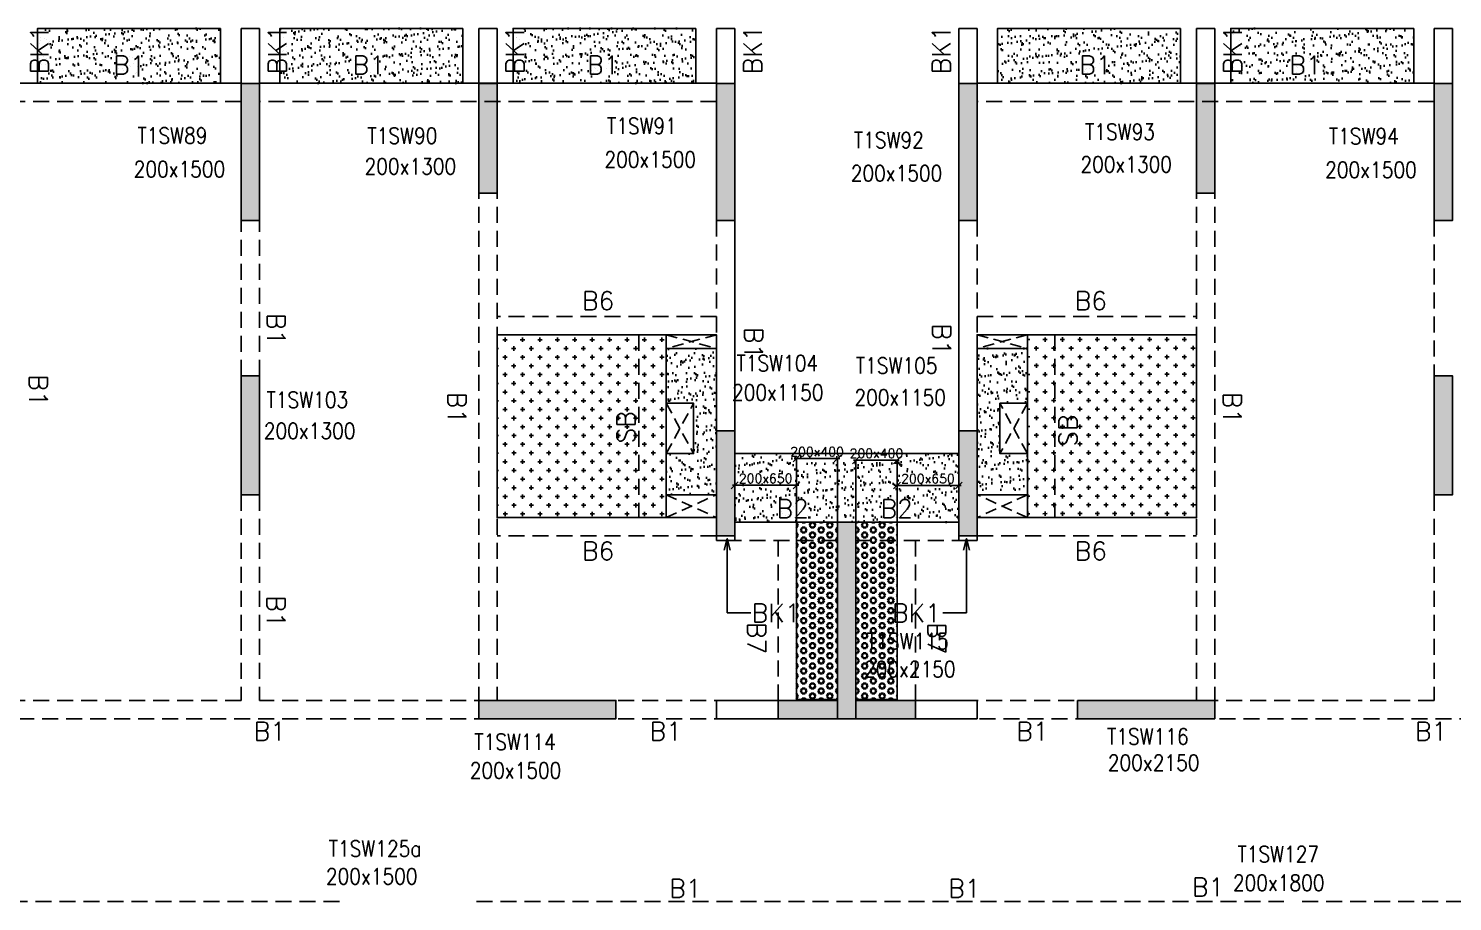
# Model space of a CAD drawing. Header units: millimetres. Extents: x 1078357 to 2594950, y -5122486 to -4636555.
# Drawn here: x 1997826 to 2013401, y -4662154 to -4652604 of the extents above; entities that cross this region are included whole.
import ezdxf

# ---------------------------------------------------------------- set-up
doc = ezdxf.new("R2010")
doc.units = ezdxf.units.MM
doc.header["$PDMODE"] = 35
for name, pattern in [('CONTINOUS', [0]), ('HIDDEN', [0.375, 0.25, -0.125]), ('New Retail block$0$CONTINOUS', [0])]:
    doc.linetypes.add(name, pattern=pattern)
doc.layers.get('0').update_dxf_attribs({"lineweight": 0})
doc.layers.get('Defpoints').update_dxf_attribs({"lineweight": 0})
for name, color, linetype, lineweight in [('A-_ANOTDIMA_D-', 6, 'Continuous', 13), ('COL. NO.', 30, 'Continuous', 25), ('COL. SIZE', 7, 'Continuous', 25), ('DIM', 9, 'Continuous', 25), ('HATCH', 8, 'Continuous', 30)]:
    doc.layers.add(name, color=color, linetype=linetype, lineweight=lineweight)
for name, color, linetype in [('B-200x325', 201, 'HIDDEN'), ('DROP SLAB', 8, 'Continuous'), ('NON STR. RCC WALL', 6, 'Continuous'), ('S-BEAM', 3, 'HIDDEN'), ('S-BEAM NO.', 6, 'Continuous'), ('S-COLUMN', 1, 'Continuous'), ('S-CUTOUT', 8, 'HIDDEN'), ('S-SLAB-PROJECTION', 54, 'New Retail block$0$CONTINOUS'), ('SLAB FOLD', 8, 'Continuous')]:
    doc.layers.add(name, color=color, linetype=linetype)
doc.styles.add('Roman', font='romans')
doc.styles.add('ROMANS', font='romans.shx', dxfattribs={"width": 0.85})
doc.dimstyles.new('HARESH', dxfattribs={"dimtxt": 150, "dimasz": 75, "dimexe": 0, "dimexo": 0, "dimgap": 25, "dimtad": 1, "dimdec": 0, "dimdsep": 46, "dimtxsty": 'Roman', "dimblk": 'OBLIQUE', "dimcen": 225, "dimdle": 25, "dimclrd": 2, "dimclre": 2, "dimclrt": 7, "dimadec": 8, "dimazin": 1, "dimtfac": 1, "dimtdec": 0, "dimtmove": 0, "dimatfit": 0, "dimfxl": 1, "dimlwd": -1, "dimlwe": -1, "dimarcsym": 0})
pattern_1 = [(37.4701541, (-976532.12, 9334366.43), (-4.7236114, 146.8264517), [0, -115.824, 0, -129.54, 0, -123.825]), (7.4701541, (-976532.12, 9334366.43), (134.9689868, 214.9772528), [0, -62.484, 0, -104.394, 0, -40.005]), (327.4701541, (-976625.84, 9334366.48), (237.2979035, 0.3075449), [0, -38.1, 0, -137.16, 0, -179.07]), (317.4701541, (-976625.84, 9334366.48), (229.1017424, 66.759465), [0, -19.05, 0, -89.916, 0, -102.87])]
pattern_2 = [(180.03079016, (-2432315.24, 14068521.8), (-95.1987999, -95.3011726), [47.625, -142.875]), (270.03079016, (-2432339.07, 14068545.6), (95.3011726, -95.1987999), [47.625, -142.875])]
pattern_3 = [(180, (1932026.365, -4471198.795), (-7e-15, -54.992613), [31.75, -63.5]), (300, (1932026.365, -4471198.795), (47.625, 27.496307), [31.75, -63.5]), (240, (1931994.615, -4471198.795), (47.625, -27.496307), [31.75, -63.5])]

# ---------------------------------------------------------------- blocks, each defined once
blk = doc.blocks.new('_Oblique')
at = {"color": 0, "linetype": 'ByBlock', "lineweight": -2}
blk.add_line((-0.5, -0.5), (0.5, 0.5), dxfattribs=at)
blk = doc.blocks.new('*D1379')
at = {"layer": 'Defpoints', "color": 0, "ltscale": 700, "transparency": 16777216}
for p in [(2006226, -4657308), (2006226, -4658003, 0), (2006676, -4658003, 0)]:
    blk.add_point(p, dxfattribs=at)
at = {"layer": 'DIM', "color": 2, "ltscale": 700, "transparency": 16777216}
for p, q in [((2006701, -4657308), (2006201, -4657308)), ((2006226, -4658003), (2006226, -4657308)), ((2006676, -4658003), (2006676, -4657308))]:
    blk.add_line(p, q, dxfattribs=at)
at = {"layer": 'DIM', "color": 2, "ltscale": 700, "transparency": 16777216, "xscale": 75, "yscale": 75, "zscale": 75, "rotation": 180}
blk.add_blockref('_Oblique', (2006226, -4657308), dxfattribs=at)
at = {"layer": 'DIM', "color": 2, "ltscale": 700, "transparency": 16777216, "xscale": 75, "yscale": 75, "zscale": 75}
blk.add_blockref('_Oblique', (2006676, -4657308), dxfattribs=at)
at = {"layer": 'DIM', "color": 7, "ltscale": 700, "transparency": 16777216, "insert": (2006451, -4657233), "char_height": 150, "attachment_point": 5, "style": 'Roman'}
blk.add_mtext('{\\H0.666667x;200x400}', dxfattribs=at)
blk = doc.blocks.new('*D1380')
at = {"layer": 'Defpoints', "color": 0, "ltscale": 700, "transparency": 16777216}
for p in [(2005551, -4657601), (2005551, -4658003, 0), (2006226, -4658003, 0)]:
    blk.add_point(p, dxfattribs=at)
at = {"layer": 'DIM', "color": 2, "ltscale": 700, "transparency": 16777216}
for p, q in [((2006251, -4657601), (2005526, -4657601)), ((2005551, -4658003), (2005551, -4657601)), ((2006226, -4658003), (2006226, -4657601))]:
    blk.add_line(p, q, dxfattribs=at)
at = {"layer": 'DIM', "color": 2, "ltscale": 700, "transparency": 16777216, "xscale": 75, "yscale": 75, "zscale": 75, "rotation": 180}
blk.add_blockref('_Oblique', (2005551, -4657601), dxfattribs=at)
at = {"layer": 'DIM', "color": 2, "ltscale": 700, "transparency": 16777216, "xscale": 75, "yscale": 75, "zscale": 75}
blk.add_blockref('_Oblique', (2006226, -4657601), dxfattribs=at)
at = {"layer": 'DIM', "color": 7, "ltscale": 700, "transparency": 16777216, "insert": (2005889, -4657526), "char_height": 150, "attachment_point": 5, "style": 'Roman'}
blk.add_mtext('{\\H0.666667x;200x650}', dxfattribs=at)
blk = doc.blocks.new('*D1381')
at = {"layer": 'Defpoints', "color": 0, "ltscale": 700, "transparency": 16777216}
for p in [(2007326, -4657327), (2006876, -4658003, 0), (2007326, -4658003, 0)]:
    blk.add_point(p, dxfattribs=at)
at = {"layer": 'DIM', "color": 2, "ltscale": 700, "transparency": 16777216}
for p, q in [((2006851, -4657327), (2007351, -4657327)), ((2006876, -4658003), (2006876, -4657327)), ((2007326, -4658003), (2007326, -4657327))]:
    blk.add_line(p, q, dxfattribs=at)
at = {"layer": 'DIM', "color": 2, "ltscale": 700, "transparency": 16777216, "xscale": 75, "yscale": 75, "zscale": 75, "rotation": 180}
blk.add_blockref('_Oblique', (2006876, -4657327), dxfattribs=at)
at = {"layer": 'DIM', "color": 2, "ltscale": 700, "transparency": 16777216, "xscale": 75, "yscale": 75, "zscale": 75}
blk.add_blockref('_Oblique', (2007326, -4657327), dxfattribs=at)
at = {"layer": 'DIM', "color": 7, "ltscale": 700, "transparency": 16777216, "insert": (2007101, -4657252), "char_height": 150, "attachment_point": 5, "style": 'Roman'}
blk.add_mtext('{\\H0.666667x;200x400}', dxfattribs=at)
blk = doc.blocks.new('*D1382')
at = {"layer": 'Defpoints', "color": 0, "ltscale": 700, "transparency": 16777216}
for p in [(2008001, -4657603), (2007326, -4658003, 0), (2008001, -4658003, 0)]:
    blk.add_point(p, dxfattribs=at)
at = {"layer": 'DIM', "color": 2, "ltscale": 700, "transparency": 16777216}
for p, q in [((2007301, -4657603), (2008026, -4657603)), ((2007326, -4658003), (2007326, -4657603)), ((2008001, -4658003), (2008001, -4657603))]:
    blk.add_line(p, q, dxfattribs=at)
at = {"layer": 'DIM', "color": 2, "ltscale": 700, "transparency": 16777216, "xscale": 75, "yscale": 75, "zscale": 75, "rotation": 180}
blk.add_blockref('_Oblique', (2007326, -4657603), dxfattribs=at)
at = {"layer": 'DIM', "color": 2, "ltscale": 700, "transparency": 16777216, "xscale": 75, "yscale": 75, "zscale": 75}
blk.add_blockref('_Oblique', (2008001, -4657603), dxfattribs=at)
at = {"layer": 'DIM', "color": 7, "ltscale": 700, "transparency": 16777216, "insert": (2007664, -4657528), "char_height": 150, "attachment_point": 5, "style": 'Roman'}
blk.add_mtext('{\\H0.666667x;200x650}', dxfattribs=at)
blk = doc.blocks.new('G$CD63B60BD')
at = {"layer": 'COL. NO.', "linetype": 'Continuous', "style": 'ROMANS', "width": 0.85}
for s, p in [('T1SW91', (74827, 15346, -320)), ('T1SW93', (80056, 15282, -320)), ('T1SW89', (69692, 15241, -320)), ('T1SW90', (72207, 15239, -270)), ('T1SW92', (77528, 15192, -320)), ('T1SW94', (82723, 15234, -320)), ('T1SW104', (76244, 12751, -320)), ('T1SW105', (77550, 12725, -320)), ('T1SW103', (71104, 12350, -320)), ('T1SW115', (77672, 9711, -320)), ('T1SW114', (73376, 8609, -320)), ('T1SW116', (80297, 8667, -320)), ('T1SW125a', (71784, 7441, -320)), ('T1SW127', (81723, 7381, -320))]:
    blk.add_text(s, height=175, dxfattribs=at).set_placement(p)
at = {"layer": 'COL. SIZE', "linetype": 'Continuous', "style": 'ROMANS', "width": 0.85}
for s, p in [('200x1500', (74800, 14979, -320)), ('200x1500', (69651, 14873, -320)), ('200x1300', (72177, 14904, -270)), ('200x1500', (77494, 14828, -320)), ('200x1300', (80006, 14926, -320)), ('200x1500', (82683, 14866, -320)), ('200x1150', (76195, 12430, -320)), ('200x1150', (77534, 12377, -320)), ('200x1300', (71075, 12010, -320)), ('200x2150', (77639, 9404, -320)), ('200x1500', (73327, 8296, -320)), ('200x2150', (80306, 8381, -320)), ('200x1500', (71754, 7138, -320)), ('200x1800', (81674, 7067, -320))]:
    blk.add_text(s, height=175, dxfattribs=at).set_placement(p)

msp = doc.modelspace()

# ---------------------------------------------------------------- hatches: boundary and pattern name
at = {"layer": 'DROP SLAB'}
h = msp.add_hatch(dxfattribs=at)
h.set_pattern_fill('CROSS', color=8, scale=15, angle=179.96921)
h.set_pattern_definition(pattern_2)
h.paths.add_polyline_path([(2004800.9, -4655954.1), (2002951.2, -4655954.1), (2002951.2, -4657953.9), (2004800.9, -4657953.9)])
h = msp.add_hatch(dxfattribs=at)
h.set_pattern_fill('CROSS', color=8, scale=15, angle=0.03079)
h.set_pattern_definition(pattern_2)
h.paths.add_polyline_path([(2008751.4, -4655954.1), (2010601.2, -4655954.1), (2010601.2, -4657953.8), (2008751.4, -4657953.9)])
at = {"layer": 'HATCH'}
h = msp.add_hatch(dxfattribs=at)
h.set_pattern_fill('AR-SAND', color=8, scale=3, angle=179.97015)
h.set_pattern_definition([(37.4701541, (-966032.12, 9334366.43), (-4.7236114, 146.8264517), [0, -115.824, 0, -129.54, 0, -123.825]), (7.4701541, (-966032.12, 9334366.43), (134.9689868, 214.9772528), [0, -62.484, 0, -104.394, 0, -40.005]), (327.4701541, (-966125.84, 9334366.48), (237.2979035, 0.3075449), [0, -38.1, 0, -137.16, 0, -179.07]), (317.4701541, (-966125.84, 9334366.48), (229.1017424, 66.759465), [0, -19.05, 0, -89.916, 0, -102.87])])
h.paths.add_polyline_path([(1999926.4, -4652603.8), (1997926.4, -4652603.8), (1997926.4, -4653203.8), (1999926.4, -4653203.8)])
h = msp.add_hatch(dxfattribs=at)
h.set_pattern_fill('AR-SAND', color=8, scale=3, angle=179.97015)
h.set_pattern_definition([(37.4701541, (-968682.12, 9334366.43), (-4.7236114, 146.8264517), [0, -115.824, 0, -129.54, 0, -123.825]), (7.4701541, (-968682.12, 9334366.43), (134.9689868, 214.9772528), [0, -62.484, 0, -104.394, 0, -40.005]), (327.4701541, (-968775.84, 9334366.48), (237.2979035, 0.3075449), [0, -38.1, 0, -137.16, 0, -179.07]), (317.4701541, (-968775.84, 9334366.48), (229.1017424, 66.759465), [0, -19.05, 0, -89.916, 0, -102.87])])
h.paths.add_polyline_path([(2002576.4, -4652603.8), (2000576.4, -4652603.8), (2000576.4, -4653203.8), (2002576.4, -4653203.8)])
h = msp.add_hatch(dxfattribs=at)
h.set_pattern_fill('AR-SAND', color=8, scale=3, angle=179.97015)
h.set_pattern_definition([(37.4701541, (-971232.12, 9334366.43), (-4.7236114, 146.8264517), [0, -115.824, 0, -129.54, 0, -123.825]), (7.4701541, (-971232.12, 9334366.43), (134.9689868, 214.9772528), [0, -62.484, 0, -104.394, 0, -40.005]), (327.4701541, (-971325.84, 9334366.48), (237.2979035, 0.3075449), [0, -38.1, 0, -137.16, 0, -179.07]), (317.4701541, (-971325.84, 9334366.48), (229.1017424, 66.759465), [0, -19.05, 0, -89.916, 0, -102.87])])
h.paths.add_polyline_path([(2005126.4, -4652603.8), (2003126.4, -4652603.8), (2003126.4, -4653203.8), (2005126.4, -4653203.8)])
h = msp.add_hatch(dxfattribs=at)
h.set_pattern_fill('AR-SAND', color=8, scale=3, angle=179.97015)
h.set_pattern_definition(pattern_1)
h.paths.add_polyline_path([(2010426.4, -4652603.8), (2008426.4, -4652603.8), (2008426.4, -4653203.8), (2010426.4, -4653203.8)])
h = msp.add_hatch(dxfattribs=at)
h.set_pattern_fill('AR-SAND', color=8, scale=3, angle=179.97015)
h.set_pattern_definition(pattern_1)
h.paths.add_polyline_path([(2012976.4, -4652603.8), (2010976.4, -4652603.8), (2010976.4, -4653203.8), (2012976.4, -4653203.8)])
h = msp.add_hatch(dxfattribs=at)
h.set_pattern_fill('AR-SAND', color=8, scale=3, angle=0.02985)
h.set_pattern_definition([(37.47015413, (-3026682.39, 18702404.82), (-4.72361136, 146.8264517), [0, -115.824, 0, -129.54, 0, -123.825]), (7.4701541, (-3026682.4, 18702404.82), (134.9689868, 214.9772528), [0, -62.484, 0, -104.394, 0, -40.005]), (327.4701541, (-3026776.12, 18702404.87), (237.2979035, 0.3075449), [0, -38.1, 0, -137.16, 0, -179.07]), (317.4701541, (-3026776.12, 18702404.87), (229.1017424, 66.759465), [0, -19.05, 0, -89.916, 0, -102.87])])
h.paths.add_polyline_path([(2005350.6, -4656103.8), (2004800.6, -4656103.8), (2004800.6, -4656703.8), (2005100.6, -4656703.8), (2005100.6, -4657253.8), (2004800.6, -4657253.7), (2004800.6, -4657703.8), (2005350.6, -4657703.8)])
h = msp.add_hatch(dxfattribs=at)
h.set_pattern_fill('AR-SAND', color=8, scale=3, angle=179.97015)
h.set_pattern_definition([(37.47015413, (-3026681.62, 18702404.75), (-4.72361136, 146.8264517), [0, -115.824, 0, -129.54, 0, -123.825]), (7.4701541, (-3026681.62, 18702404.75), (134.9689868, 214.9772528), [0, -62.484, 0, -104.394, 0, -40.005]), (327.4701541, (-3026775.35, 18702404.8), (237.2979035, 0.3075449), [0, -38.1, 0, -137.16, 0, -179.07]), (317.4701541, (-3026775.35, 18702404.8), (229.1017424, 66.759465), [0, -19.05, 0, -89.916, 0, -102.87])])
h.paths.add_polyline_path([(2008201.3, -4656103.9), (2008751.3, -4656103.9), (2008751.3, -4656703.9), (2008451.4, -4656703.9), (2008451.4, -4657253.9), (2008751.3, -4657253.8), (2008751.3, -4657703.9), (2008201.4, -4657703.9)])
h = msp.add_hatch(dxfattribs=at)
h.set_pattern_fill('AR-SAND', color=8, scale=3, angle=179.97015)
h.set_pattern_definition([(37.4701541, (-2068456.74, 14018335.53), (-4.72361136, 146.8264517), [0, -115.824, 0, -129.54, 0, -123.825]), (7.4701541, (-2068456.74, 14018335.53), (134.9689868, 214.9772528), [0, -62.484, 0, -104.394, 0, -40.005]), (327.4701541, (-2068550.47, 14018335.58), (237.2979035, 0.3075449), [0, -38.1, 0, -137.16, 0, -179.07]), (317.4701541, (-2068550.47, 14018335.58), (229.1017424, 66.759465), [0, -19.05, 0, -89.916, 0, -102.87])])
h.paths.add_polyline_path([(2008001.5, -4657253.8), (2005551.5, -4657253.8), (2005551.5, -4658003.8), (2008001.5, -4658003.8)])
h = msp.add_hatch(dxfattribs=at)
h.set_pattern_fill('AR-SAND', color=8, scale=3, angle=179.97015)
h.set_pattern_definition([(37.4701541, (-2068456.83, 14018335.53), (-4.72361136, 146.8264517), [0, -115.824, 0, -129.54, 0, -123.825]), (7.4701541, (-2068456.83, 14018335.53), (134.9689868, 214.9772528), [0, -62.484, 0, -104.394, 0, -40.005]), (327.4701541, (-2068550.56, 14018335.58), (237.2979035, 0.3075449), [0, -38.1, 0, -137.16, 0, -179.07]), (317.4701541, (-2068550.56, 14018335.58), (229.1017424, 66.759465), [0, -19.05, 0, -89.916, 0, -102.87])])
h.paths.add_polyline_path([(2008001.4, -4657403.8), (2005551.4, -4657403.8), (2005551.4, -4658003.8), (2008001.4, -4658003.8)])
at = {"layer": 'HATCH', "ltscale": 1000}
h = msp.add_hatch(dxfattribs=at)
h.set_pattern_fill('HEX', color=8, scale=10, angle=180)
h.set_pattern_definition(pattern_3)
h.paths.add_polyline_path([(2006676.4, -4659943.2), (2006226.4, -4659943.2), (2006226.4, -4658003.8), (2006676.4, -4658003.8)])
h = msp.add_hatch(dxfattribs=at)
h.set_pattern_fill('HEX', color=8, scale=10, angle=180)
h.set_pattern_definition(pattern_3)
h.paths.add_polyline_path([(2007326.3, -4659943.7), (2006876.3, -4659943.7), (2006876.3, -4658003.8), (2007326.3, -4658003.8)])
at = {"layer": 'S-COLUMN', "lineweight": 25, "extrusion": (-1.00316e-06, 2.11765e-11, 1)}
h = msp.add_hatch(color=1, dxfattribs=at)
h.dxf.hatch_style = 1
h.paths.add_polyline_path([(2000151.2, -4653203.9), (2000351.2, -4653203.9), (2000351.2, -4654703.8), (2000151.2, -4654703.8)])
at = {"layer": 'S-COLUMN', "lineweight": 25, "extrusion": (1.00316e-06, 1.91639e-11, 1)}
h = msp.add_hatch(color=1, dxfattribs=at)
h.dxf.hatch_style = 1
h.paths.add_polyline_path([(2000351.2, -4653203.9), (2000151.2, -4653203.9), (2000151.2, -4654703.8), (2000351.2, -4654703.8)])
at = {"layer": 'S-COLUMN', "lineweight": 25}
h = msp.add_hatch(color=1, dxfattribs=at)
h.dxf.hatch_style = 1
h.paths.add_polyline_path([(2002751.2, -4654403.9), (2002951.2, -4654403.9), (2002951.2, -4653203.9), (2002751.2, -4653203.9)])
at = {"layer": 'S-COLUMN', "lineweight": 25, "extrusion": (-1.00316e-06, 2.11765e-11, 1)}
h = msp.add_hatch(color=1, dxfattribs=at)
h.dxf.hatch_style = 1
h.paths.add_polyline_path([(2005351.2, -4653203.9), (2005551.2, -4653203.9), (2005551.2, -4654703.8), (2005351.2, -4654703.8)])
at = {"layer": 'S-COLUMN', "lineweight": 25, "extrusion": (1.00316e-06, 1.91639e-11, 1)}
h = msp.add_hatch(color=1, dxfattribs=at)
h.dxf.hatch_style = 1
h.paths.add_polyline_path([(2008201.2, -4653203.9), (2008001.2, -4653203.9), (2008001.2, -4654703.8), (2008201.2, -4654703.8)])
at = {"layer": 'S-COLUMN', "lineweight": 25}
h = msp.add_hatch(color=1, dxfattribs=at)
h.dxf.hatch_style = 1
h.paths.add_polyline_path([(2010601.2, -4654403.9), (2010801.2, -4654403.9), (2010801.2, -4653203.9), (2010601.2, -4653203.9)])
at = {"layer": 'S-COLUMN', "lineweight": 25, "extrusion": (-1.00316e-06, 2.11765e-11, 1)}
h = msp.add_hatch(color=1, dxfattribs=at)
h.dxf.hatch_style = 1
h.paths.add_polyline_path([(2013201.2, -4653203.9), (2013401.2, -4653203.9), (2013401.2, -4654703.8), (2013201.2, -4654703.8)])
at = {"layer": 'S-COLUMN', "lineweight": 25, "extrusion": (1.00316e-06, 1.91639e-11, 1)}
h = msp.add_hatch(color=1, dxfattribs=at)
h.dxf.hatch_style = 1
h.paths.add_polyline_path([(2013401.2, -4653203.9), (2013201.2, -4653203.9), (2013201.2, -4654703.8), (2013401.2, -4654703.8)])
at = {"layer": 'S-COLUMN', "lineweight": 25, "extrusion": (-1.00316e-06, 2.11765e-11, 1)}
h = msp.add_hatch(color=1, dxfattribs=at)
h.dxf.hatch_style = 1
h.paths.add_polyline_path([(2000151.2, -4657703.8), (2000351.2, -4657703.8), (2000351.2, -4656403.8), (2000151.2, -4656403.8)])
at = {"layer": 'S-COLUMN', "lineweight": 25, "extrusion": (1.00316e-06, 1.91639e-11, 1)}
h = msp.add_hatch(color=1, dxfattribs=at)
h.dxf.hatch_style = 1
h.paths.add_polyline_path([(2000351.2, -4657703.8), (2000151.2, -4657703.8), (2000151.2, -4656403.8), (2000351.2, -4656403.8)])
at = {"layer": 'S-COLUMN', "lineweight": 25, "extrusion": (-1.00316e-06, 2.11765e-11, 1)}
h = msp.add_hatch(color=1, dxfattribs=at)
h.dxf.hatch_style = 1
h.paths.add_polyline_path([(2013201.2, -4657703.8), (2013401.2, -4657703.8), (2013401.2, -4656403.8), (2013201.2, -4656403.8)])
at = {"layer": 'S-COLUMN', "lineweight": 25, "extrusion": (1.00316e-06, 1.91639e-11, 1)}
h = msp.add_hatch(color=1, dxfattribs=at)
h.dxf.hatch_style = 1
h.paths.add_polyline_path([(2013401.2, -4657703.8), (2013201.2, -4657703.8), (2013201.2, -4656403.8), (2013401.2, -4656403.8)])
at = {"layer": 'S-COLUMN', "lineweight": 25, "extrusion": (-1.00316e-06, 2.11765e-11, 1)}
h = msp.add_hatch(color=1, dxfattribs=at)
h.dxf.hatch_style = 1
h.paths.add_polyline_path([(2005351.2, -4658153.9), (2005551.2, -4658153.9), (2005551.2, -4657003.8), (2005351.2, -4657003.8)])
at = {"layer": 'S-COLUMN', "lineweight": 25, "extrusion": (1.00316e-06, 1.91639e-11, 1)}
h = msp.add_hatch(color=1, dxfattribs=at)
h.dxf.hatch_style = 1
h.paths.add_polyline_path([(2008201.2, -4658153.9), (2008001.2, -4658153.9), (2008001.2, -4657003.8), (2008201.2, -4657003.8)])
at = {"layer": 'S-COLUMN', "lineweight": 25}
h = msp.add_hatch(color=1, dxfattribs=at)
h.dxf.hatch_style = 1
h.paths.add_polyline_path([(2006676.2, -4659954), (2006026.2, -4659954), (2006026.2, -4660154), (2006876.2, -4660154), (2006876.2, -4658004), (2006676.2, -4658004)])
at = {"layer": 'S-COLUMN', "lineweight": 25, "extrusion": (1.00316e-06, 1.91639e-11, 1)}
h = msp.add_hatch(color=1, dxfattribs=at)
h.dxf.hatch_style = 1
h.paths.add_polyline_path([(2006876.2, -4659954), (2007526.2, -4659954), (2007526.2, -4660154), (2006676.2, -4660154), (2006676.2, -4658004), (2006876.2, -4658004)])
at = {"layer": 'S-COLUMN', "lineweight": 25}
h = msp.add_hatch(color=1, dxfattribs=at)
h.dxf.hatch_style = 1
h.paths.add_polyline_path([(2002751.2, -4659953.8), (2004251.2, -4659953.8), (2004251.2, -4660153.8), (2002751.2, -4660153.8)])
h = msp.add_hatch(color=1, dxfattribs=at)
h.dxf.hatch_style = 1
h.paths.add_polyline_path([(2009301.2, -4659953.8), (2010801.2, -4659953.8), (2010801.2, -4660153.8), (2009301.2, -4660153.8)])

# ---------------------------------------------------------------- linework, layer by layer
at = {"layer": 'DROP SLAB', "color": 3, "linetype": 'CONTINOUS', "ltscale": 500, "elevation": 0}
for points in [[(2004800.9, -4655954.1), (2002951.2, -4655954.1), (2002951.2, -4657953.9), (2004800.9, -4657953.9)], [(2004800.9, -4655954.1), (2005350.9, -4655954.1), (2005350.9, -4656103.9), (2004800.9, -4656103.9)], [(2008751.4, -4655954.1), (2008201.4, -4655954.1), (2008201.4, -4656103.9), (2008751.4, -4656103.9)], [(2008751.4, -4655954.1), (2010601.2, -4655954.1), (2010601.2, -4657953.8), (2008751.4, -4657953.9)], [(2004801.3, -4656703.8), (2005101.3, -4656703.8), (2005101.3, -4657253.8), (2004801.3, -4657253.8)], [(2008751.4, -4656703.9), (2008451.4, -4656703.9), (2008451.4, -4657253.9), (2008751.4, -4657253.9)], [(2004801.4, -4657703.9), (2005351.2, -4657703.9), (2005351.2, -4657953.9), (2004801.4, -4657953.9)], [(2008751.4, -4657703.9), (2008201.5, -4657703.9), (2008201.5, -4657953.9), (2008751.4, -4657953.9)]]:
    msp.add_lwpolyline(points, close=True, dxfattribs=at)
at = {"layer": 'NON STR. RCC WALL', "elevation": 0}
for points in [[(2006026.2, -4659954), (2006026.2, -4660154), (2005351.2, -4660153.9), (2005351.2, -4659953.9)], [(2008201.2, -4659953.9), (2008201.2, -4660153.9), (2007526.2, -4660154), (2007526.2, -4659954)]]:
    msp.add_lwpolyline(points, close=True, dxfattribs=at)
at = {"layer": 'S-BEAM', "linetype": 'CONTINOUS', "ltscale": 700}
for p, q in [((2000351.2, -4652603.8, 0), (2000151.2, -4652603.8, 0)), ((2000151.2, -4652603.8, 0), (2000151.2, -4653203.8, 0)), ((2000351.2, -4653203.8, 0), (2000351.2, -4652603.8, 0)), ((2002951.2, -4652603.8, 0), (2002751.2, -4652603.8, 0)), ((2002751.2, -4652603.8, 0), (2002751.2, -4653203.8)), ((2002951.2, -4653203.8), (2002951.2, -4652603.8, 0)), ((2005551.2, -4652603.8, 0), (2005351.2, -4652603.8, 0)), ((2005351.2, -4652603.8, 0), (2005351.2, -4653203.8)), ((2005551.2, -4653203.8), (2005551.2, -4652603.8, 0)), ((2008201.2, -4652603.8, 0), (2008001.2, -4652603.8, 0)), ((2008001.2, -4652603.8, 0), (2008001.2, -4653203.8, 0)), ((2008201.2, -4653203.8, 0), (2008201.2, -4652603.8, 0)), ((2010801.2, -4652603.8, 0), (2010601.2, -4652603.8, 0)), ((2010601.2, -4652603.8, 0), (2010601.2, -4653203.8)), ((2010801.2, -4653203.8), (2010801.2, -4652603.8, 0)), ((2013401.2, -4652603.8, 0), (2013201.2, -4652603.8, 0)), ((2013201.2, -4652603.8, 0), (2013201.2, -4653203.8, 0)), ((2013401.2, -4653203.8, 0), (2013401.2, -4652603.8, 0)), ((2000151.4, -4653203.8, 0), (1995151.4, -4653203.8, 0)), ((2005351.4, -4653203.8, 0), (2000351.4, -4653203.8, 0)), ((2013201.4, -4653203.8, 0), (2008201.4, -4653203.8, 0)), ((2005551.4, -4654703.8, 0), (2005551.4, -4657203.8, 0)), ((2008001.4, -4654703.8, 0), (2008001.4, -4657203.8, 0)), ((2008001.4, -4658003.8, 0), (2005551.4, -4658003.8, 0))]:
    msp.add_line(p, q, dxfattribs=at)
at = {"layer": 'S-BEAM', "linetype": 'HIDDEN', "ltscale": 700}
for p, q in [((2000151.4, -4653403.8, 0), (1995151.4, -4653403.8, 0)), ((2005351.4, -4653403.8, 0), (2000351.4, -4653403.8, 0)), ((2013201.4, -4653403.8, 0), (2008201.4, -4653403.8, 0)), ((2002751.4, -4653503.9, 0), (2002751.4, -4659953.7, 0)), ((2002951.4, -4653503.8, 0), (2002951.4, -4659953.7, 0)), ((2010601.4, -4653503.9, 0), (2010601.4, -4659953.7, 0)), ((2010801.4, -4653503.8, 0), (2010801.4, -4659953.7, 0)), ((2000151.4, -4656403.8, 0), (2000151.4, -4654703.8, 0)), ((2000351.4, -4656403.8, 0), (2000351.4, -4654703.8, 0)), ((2005351.4, -4654703.8, 0), (2005351.4, -4657203.8, 0)), ((2008201.4, -4654703.8, 0), (2008201.4, -4657203.8, 0)), ((2013201.4, -4654703.8, 0), (2013201.4, -4656403.8, 0)), ((2004500.9, -4655954.1, 0), (2004500.9, -4657953.9, 0)), ((2008751.2, -4655954.3, 0), (2008751.2, -4657954.1, 0)), ((2009051.2, -4655954.3, 0), (2009051.2, -4657954.1, 0)), ((2000151.4, -4657703.9, 0), (2000151.4, -4659953.8, 0)), ((2000351.4, -4657703.9, 0), (2000351.4, -4659953.8, 0)), ((2013201.4, -4657703.9, 0), (2013201.4, -4659953.8, 0)), ((2006676.4, -4658203.8, 0), (2005551.4, -4658203.8, 0)), ((2006876.4, -4658203.8, 0), (2008001.4, -4658203.8, 0)), ((2000151.4, -4659953.7, 0), (1993826.2, -4659953.7, 0)), ((2006026.2, -4659953.7, 0), (2000351.4, -4659953.7, 0)), ((2013201.4, -4659953.7, 0), (2007526.2, -4659953.7, 0)), ((2006026.2, -4660153.7, 0), (1993826.2, -4660153.7, 0)), ((2015751.4, -4660153.7, 0), (2007526.2, -4660153.7, 0)), ((2001226.4, -4662153.8, 0), (1996726.4, -4662153.8, 0)), ((2002726.4, -4662153.8, 0), (2011556.4, -4662153.8, 0)), ((2011756.4, -4662153.8, 0), (2015751.4, -4662153.8, 0))]:
    msp.add_line(p, q, dxfattribs=at)
at = {"layer": 'S-BEAM', "ltscale": 700}
for p, q in [((2005351.2, -4655754.1, 0), (2002951.2, -4655754.1, 0)), ((2008201.2, -4655754, 0), (2010601.2, -4655754.1, 0)), ((2005351, -4658153.9, 0), (2002951.2, -4658153.9, 0)), ((2008201.3, -4658153.8, 0), (2010601.2, -4658153.9, 0)), ((2006026.1, -4658203.8, 0), (2006026.1, -4659953.8)), ((2007526.3, -4658203.8, 0), (2007526.3, -4659953.8))]:
    msp.add_line(p, q, dxfattribs=at)
at = {"layer": 'S-BEAM', "linetype": 'Continuous', "ltscale": 700}
for p, q in [((2005351.2, -4655954.1, 0), (2002951.2, -4655954.1, 0)), ((2008201.2, -4655954, 0), (2010601.2, -4655954.1, 0)), ((2005351, -4657953.9, 0), (2002951.2, -4657953.9, 0)), ((2008201.3, -4657953.8, 0), (2010601.2, -4657953.9, 0)), ((2006226.1, -4658203.8, 0), (2006226.1, -4659943.2, 0)), ((2007326.3, -4658203.8, 0), (2007326.3, -4659943.2, 0))]:
    msp.add_line(p, q, dxfattribs=at)
at = {"layer": 'S-BEAM', "linetype": 'ByBlock', "ltscale": 700}
msp.add_line((2004800.9, -4655954.1, 0), (2004800.9, -4657953.9, 0), dxfattribs=at)
at = {"layer": 'S-BEAM', "linetype": 'Continuous', "ltscale": 700, "elevation": 0}
for points in [[(2005351.5, -4658153.8), (2005551.5, -4658153.8), (2005551.5, -4658204), (2005351.5, -4658204)], [(2008201.5, -4658153.8), (2008001.4, -4658153.8), (2008001.4, -4658204), (2008201.5, -4658204)]]:
    msp.add_lwpolyline(points, close=True, dxfattribs=at)
at = {"layer": 'S-COLUMN', "color": 1, "lineweight": 25, "extrusion": (-1.00316e-06, 2.11765e-11, 1), "elevation": -2}
for points in [[(2000151.2, -4653203.9), (2000351.2, -4653203.9), (2000351.2, -4654703.8), (2000151.2, -4654703.8)], [(2005351.2, -4653203.9), (2005551.2, -4653203.9), (2005551.2, -4654703.8), (2005351.2, -4654703.8)], [(2013201.2, -4653203.9), (2013401.2, -4653203.9), (2013401.2, -4654703.8), (2013201.2, -4654703.8)], [(2000151.2, -4657703.8), (2000351.2, -4657703.8), (2000351.2, -4656403.8), (2000151.2, -4656403.8)], [(2013201.2, -4657703.8), (2013401.2, -4657703.8), (2013401.2, -4656403.8), (2013201.2, -4656403.8)], [(2005351.2, -4658153.9), (2005551.2, -4658153.9), (2005551.2, -4657003.8), (2005351.2, -4657003.8)]]:
    msp.add_lwpolyline(points, close=True, dxfattribs=at)
at = {"layer": 'S-COLUMN', "color": 1, "lineweight": 25, "extrusion": (1.00316e-06, 1.91639e-11, 1)}
for points, elevation in [([(2000351.2, -4653203.9), (2000151.2, -4653203.9), (2000151.2, -4654703.8), (2000351.2, -4654703.8)], 2), ([(2008201.2, -4653203.9), (2008001.2, -4653203.9), (2008001.2, -4654703.8), (2008201.2, -4654703.8)], 2), ([(2013401.2, -4653203.9), (2013201.2, -4653203.9), (2013201.2, -4654703.8), (2013401.2, -4654703.8)], 2), ([(2000351.2, -4657703.8), (2000151.2, -4657703.8), (2000151.2, -4656403.8), (2000351.2, -4656403.8)], 2), ([(2013401.2, -4657703.8), (2013201.2, -4657703.8), (2013201.2, -4656403.8), (2013401.2, -4656403.8)], 1.7), ([(2008201.2, -4658153.9), (2008001.2, -4658153.9), (2008001.2, -4657003.8), (2008201.2, -4657003.8)], 2)]:
    msp.add_lwpolyline(points, close=True, dxfattribs=dict(at, elevation=elevation))
at = {"layer": 'S-COLUMN', "color": 1, "lineweight": 25, "elevation": 0}
for points in [[(2002751.2, -4653203.9), (2002951.2, -4653203.9), (2002951.2, -4654403.9), (2002751.2, -4654403.9)], [(2010601.2, -4653203.9), (2010801.2, -4653203.9), (2010801.2, -4654403.9), (2010601.2, -4654403.9)], [(2002751.2, -4659953.8), (2004251.2, -4659953.8), (2004251.2, -4660153.8), (2002751.2, -4660153.8)], [(2009301.2, -4659953.8), (2010801.2, -4659953.8), (2010801.2, -4660153.8), (2009301.2, -4660153.8)]]:
    msp.add_lwpolyline(points, close=True, dxfattribs=at)
msp.add_lwpolyline([(2006676.2, -4659954), (2006026.2, -4659954), (2006026.2, -4660154), (2006876.2, -4660154), (2006876.2, -4658004), (2006676.2, -4658004), (2006676.2, -4659954)], dxfattribs=at)
at = {"layer": 'S-COLUMN', "color": 1, "lineweight": 25, "extrusion": (1.00316e-06, 1.91639e-11, 1), "elevation": 2}
msp.add_lwpolyline([(2006876.2, -4659954), (2007526.2, -4659954), (2007526.2, -4660154), (2006676.2, -4660154), (2006676.2, -4658004), (2006876.2, -4658004), (2006876.2, -4659954)], dxfattribs=at)
at = {"layer": 'S-CUTOUT', "ltscale": 500}
for p, q in [((2005350.9, -4655953.9, 0), (2004800.9, -4656103.9, 0)), ((2004801.7, -4655954.1, 0), (2005350.9, -4656103.9, 0)), ((2008201.4, -4655953.9, 0), (2008751.4, -4656103.9, 0)), ((2008750.5, -4655954.1, 0), (2008201.4, -4656103.9, 0)), ((2004801.2, -4656703.8, 0), (2005101.3, -4657253.8, 0)), ((2004801.2, -4657253.8, 0), (2005101.3, -4656703.8, 0)), ((2008751.4, -4656703.9, 0), (2008451.4, -4657253.9, 0)), ((2008751.4, -4657253.9, 0), (2008451.4, -4656703.9, 0)), ((2004801.4, -4657703.9, 0), (2005351.2, -4657953.9, 0)), ((2004801.4, -4657953.9, 0), (2005351.4, -4657703.9, 0)), ((2008751.4, -4657953.9, 0), (2008201.4, -4657703.9, 0)), ((2008751.4, -4657703.9, 0), (2008201.5, -4657953.9, 0))]:
    msp.add_line(p, q, dxfattribs=at)
at = {"layer": 'S-SLAB-PROJECTION', "elevation": 0}
for points in [[(1999926.4, -4652603.8), (1997926.4, -4652603.8), (1997926.4, -4653203.8), (1999926.4, -4653203.8)], [(2002576.4, -4652603.8), (2000576.4, -4652603.8), (2000576.4, -4653203.8), (2002576.4, -4653203.8)], [(2005126.4, -4652603.8), (2003126.4, -4652603.8), (2003126.4, -4653203.8), (2005126.4, -4653203.8)], [(2010426.4, -4652603.8), (2008426.4, -4652603.8), (2008426.4, -4653203.8), (2010426.4, -4653203.8)], [(2012976.4, -4652603.8), (2010976.4, -4652603.8), (2010976.4, -4653203.8), (2012976.4, -4653203.8)], [(2008001.5, -4657253.8), (2005551.5, -4657253.8), (2005551.5, -4658003.8), (2008001.5, -4658003.8)]]:
    msp.add_lwpolyline(points, close=True, dxfattribs=at)
at = {"layer": 'SLAB FOLD', "color": 8, "ltscale": 1000, "elevation": 0}
for points in [[(2005350.6, -4656103.8), (2004800.6, -4656103.8), (2004800.6, -4656703.8), (2005100.6, -4656703.8), (2005100.6, -4657253.8), (2004800.6, -4657253.7), (2004800.6, -4657703.8), (2005350.6, -4657703.8), (2005350.6, -4656103.8)], [(2008201.3, -4656103.9), (2008751.3, -4656103.9), (2008751.3, -4656703.9), (2008451.4, -4656703.9), (2008451.4, -4657253.9), (2008751.3, -4657253.8), (2008751.3, -4657703.9), (2008201.4, -4657703.9), (2008201.3, -4656103.9)]]:
    msp.add_lwpolyline(points, dxfattribs=at)
for points in [[(2006226.2, -4659943.2), (2006676.2, -4659943.2), (2006676.2, -4658003.9), (2006226.2, -4658003.9)], [(2007326.5, -4659943.2), (2006876.4, -4659943.2), (2006876.4, -4658003.9), (2007326.5, -4658003.9)]]:
    msp.add_lwpolyline(points, close=True, dxfattribs=at)

# ---------------------------------------------------------------- block references
at = {"layer": 'A-_ANOTDIMA_D-', "color": 2, "ltscale": 700}
msp.add_blockref('G$CD63B60BD', (1929326.2, -4669103.8, 0), dxfattribs=at)

# ---------------------------------------------------------------- texts
at = {"layer": 'B-200x325', "linetype": 'Continuous', "ltscale": 700, "style": 'ROMANS'}
for rotation, p in [(0.00055, (2003881.7, -4655682, -2.7)), (359.99866, (2009270.7, -4655681.9, -2.7)), (0.00055, (2003881.7, -4658419.1, -2.7)), (359.99866, (2009270.7, -4658419.1, -2.7))]:
    msp.add_text('B6', height=200, rotation=rotation, dxfattribs=at).set_placement(p)
at = {"layer": 'S-BEAM NO.', "linetype": 'CONTINOUS', "ltscale": 700, "style": 'ROMANS'}
for p in [(1998046.9, -4653103.4, 50), (2000646.9, -4653103.4, 50), (2003246.9, -4653103.4, 50), (2005846.9, -4653103.4, 50)]:
    msp.add_text('BK1', height=200, rotation=90, dxfattribs=at).set_placement(p)
at = {"layer": 'S-BEAM NO.', "linetype": 'HIDDEN', "ltscale": 500, "style": 'ROMANS'}
for s, rotation, p in [('BK1', 90, (2007909.3, -4653103.4, 50)), ('BK1', 90, (2011096.9, -4653103.4, 50)), ('B1', 359.99906, (1998754.2, -4653103.4, -2.7)), ('B1', 359.99906, (2001371.3, -4653103.4, -2.7)), ('B1', 359.99906, (2003937.2, -4653103.4, -2.7)), ('B1', 359.99906, (2009319.9, -4653103.4, -2.7)), ('B1', 359.99906, (2011617.2, -4653103.4, -2.7)), ('B1', 269.99906, (2000435.3, -4655717.8, -2.7)), ('B1', 269.99906, (2005657.9, -4655869.7, -2.7)), ('B1', 269.99906, (2007715.4, -4655830.9, -2.7)), ('B1', 269.99906, (1997835.3, -4656388, -2.7)), ('B1', 269.99906, (2002412.8, -4656578.8, -2.7)), ('B1', 269.99906, (2010891.9, -4656578.8, -2.7)), ('B1', 269.99906, (2000434.6, -4658805.7, -2.7)), ('B1', 359.99906, (2000290.8, -4660391, -2.7)), ('B1', 359.99906, (2004619.8, -4660391, -2.7)), ('B1', 359.99906, (2008631.9, -4660391, -2.7)), ('B1', 359.99906, (2012991.6, -4660391, -2.7)), ('B1', 359.99906, (2010551.9, -4662095.8, -2.7)), ('B1', 359.99906, (2004834.6, -4662109.9, -2.7)), ('B1', 359.99906, (2007886.5, -4662109.9, -2.7))]:
    msp.add_text(s, height=200, rotation=rotation, dxfattribs=at).set_placement(p)
at = {"layer": 'S-BEAM NO.', "linetype": 'Continuous', "ltscale": 700, "style": 'ROMANS'}
for s, rotation, p in [('SB', 90.00094, (2004462.6, -4657142.3, -2.7)), ('SB', 90.00094, (2009295.9, -4657178.4, -2.7)), ('BK1', 359.99906, (2005737.5, -4659097.8, -2.7)), ('BK1', 0.00094, (2007272.5, -4659097.8, -2.7)), ('B7', 269.99866, (2005690.7, -4659095.9, -5.4)), ('B7', 269.99866, (2007661.1, -4659100.2, -2.7))]:
    msp.add_text(s, height=200, rotation=rotation, dxfattribs=at).set_placement(p)
at = {"layer": 'S-BEAM NO.', "linetype": 'Continuous', "ltscale": 500, "style": 'ROMANS'}
for p in [(2006009.3, -4657956.7, -2.7), (2007146, -4657956.7, -2.7)]:
    msp.add_text('B2', height=200, dxfattribs=at).set_placement(p)

# ---------------------------------------------------------------- dimensions: what is measured, and where the dimension line sits
at = {"layer": 'DIM', "ltscale": 700}
for base, p1, p2, picture, middle in [((2006225.9, -4657308.2, 0), (2006676, -4658003.3, 0), (2006225.9, -4658003.3, 0), '*D1379', (2006450.9, -4657308.2, 0)), ((2007326.2, -4657326.5, 0), (2006876, -4658003.3, 0), (2007326.2, -4658003.3, 0), '*D1381', (2007101.1, -4657326.5, 0))]:
    dim = msp.add_linear_dim(base=base, p1=p1, p2=p2, text='{\\H0.666667x;200x400}', dimstyle='HARESH', override={"dimtxsty": 'Roman'}, dxfattribs=at)
    dim.commit()
    dim.dimension.update_dxf_attribs({"geometry": picture, "text_midpoint": middle, "dimtype": 160})
for base, p1, p2, picture, middle in [((2005551.2, -4657601.2, 0), (2006225.9, -4658003.3, 0), (2005551.2, -4658003.3, 0), '*D1380', (2005888.5, -4657526.2, 0)), ((2008001, -4657603.2, 0), (2007326.2, -4658003.3, 0), (2008001, -4658003.3, 0), '*D1382', (2007663.6, -4657528.2, 0))]:
    dim = msp.add_linear_dim(base=base, p1=p1, p2=p2, text='{\\H0.666667x;200x650}', dimstyle='HARESH', override={"dimtxsty": 'Roman', "dimtmove": 1}, dxfattribs=at)
    dim.commit()
    dim.dimension.update_dxf_attribs({"geometry": picture, "text_midpoint": middle})

# ---------------------------------------------------------------- leaders
at = {"layer": 'S-BEAM NO.', "linetype": 'Continuous', "ltscale": 700}
for points in [[(2005468, -4658184.1, 0), (2005468, -4658995.5, 0), (2005726.8, -4658995.5, 0)], [(2008085, -4658184.1, 0), (2008085, -4658995.5, 0), (2007826.1, -4658995.5, 0)]]:
    msp.add_leader(points, dimstyle='HARESH', override={"dimasz": 125, "dimgap": 25, "dimtad": 0, "dimldrblk": 'Open30'}, dxfattribs=at)

doc.saveas('drawing.dxf')
